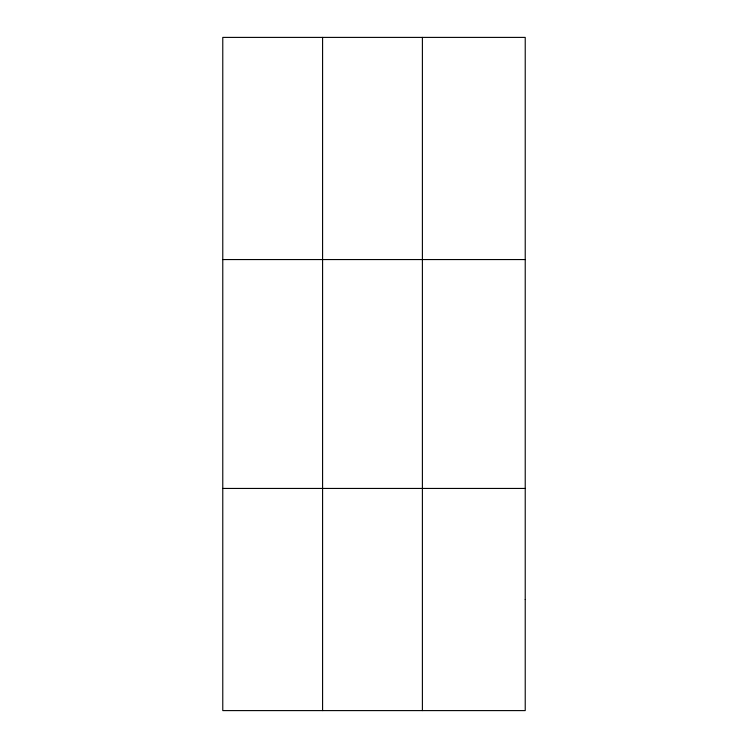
<?xml version="1.0" encoding="UTF-8"?>
<svg xmlns="http://www.w3.org/2000/svg" width="748" height="748" viewBox="0 0 748 748"><rect width="100%" height="100%" fill="white"/><g stroke="black" fill="none" stroke-linecap="round" stroke-linejoin="round"><path stroke-width="1.12" d="M322.584 37.4L322.584 710.6M422.396 37.4L422.396 710.6M222.773 259.556L525.227 259.556M222.773 488.444L525.227 488.444M525.227 599.522L525.227 710.6L222.773 710.6L222.773 37.4L525.227 37.4L525.227 599.522"/></g></svg>
